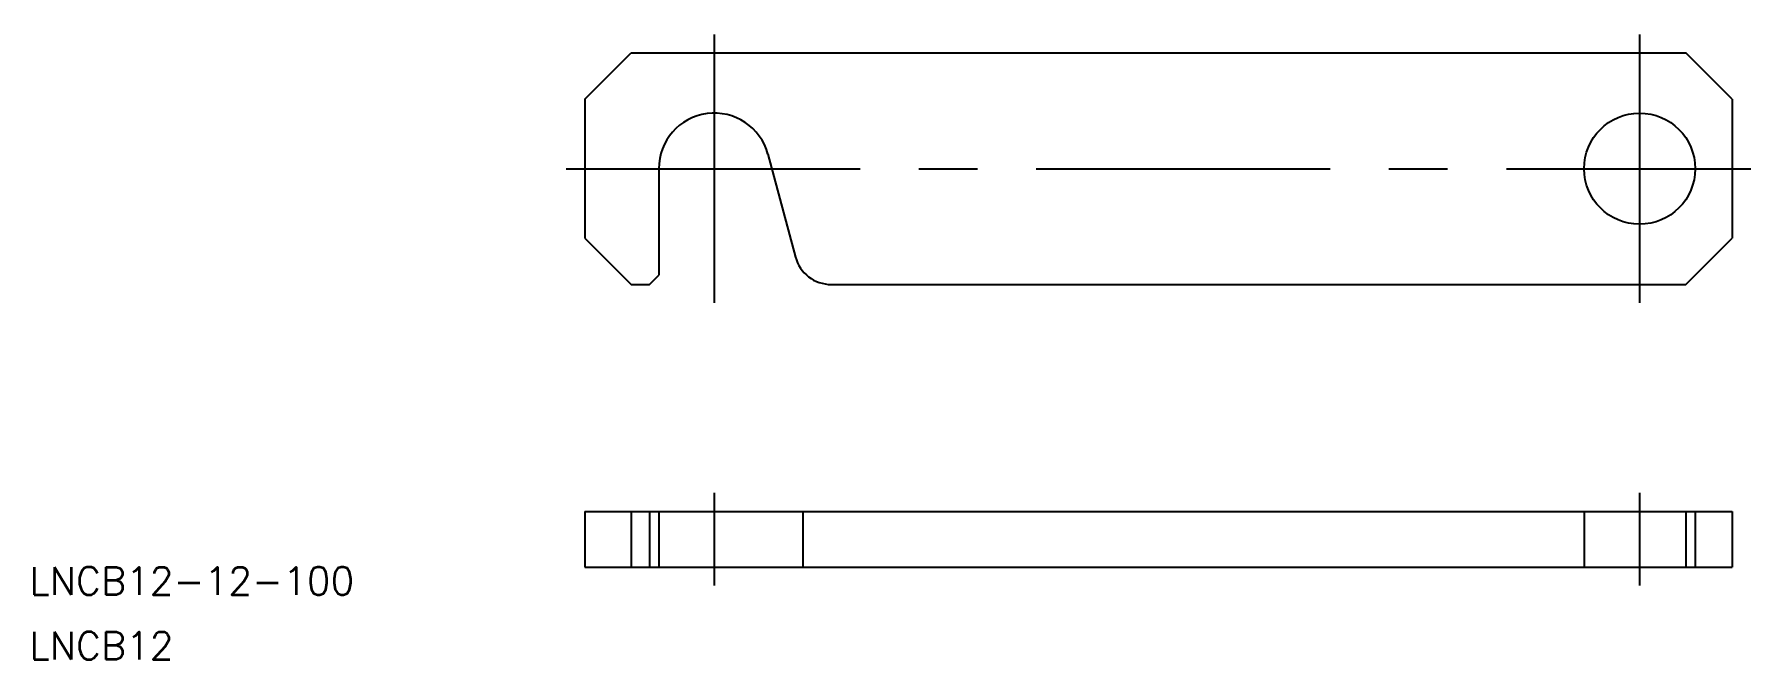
# Model space of a CAD drawing. Extents: x -73 to 112, y -53 to 15.
import ezdxf

# ---------------------------------------------------------------- set-up
doc = ezdxf.new("R2010")
doc.units = 0
doc.linetypes.add('CENTER', pattern=[50.8, 31.75, -6.35, 6.35, -6.35])
doc.linetypes.add('DASHED', pattern=[19.05, 12.7, -6.35])
doc.layers.get('0').update_dxf_attribs({"linetype": 'CONTINUOUS'})
doc.layers.add('CENTER', color=1, linetype='CENTER')
doc.styles.get("Standard").update_dxf_attribs({"font": 'txt.shx', "height": 3, "bigfont": 'bigfont.shx'})

msp = doc.modelspace()

# ---------------------------------------------------------------- linework, layer by layer
at = {"color": 7, "linetype": 'CONTINUOUS'}
for p, q in [((-14, 7.5), (-9, 12.5)), ((-9, 12.5), (105, 12.5)), ((110, 7.5), (105, 12.5)), ((-14, 7.5), (-14, -7.5)), ((110, 7.5), (110, -7.5)), ((-6, 0), (-6, -11.5)), ((5.8, 1.55), (8.77, -9.54)), ((-14, -7.5), (-9, -12.5)), ((105, -12.5), (110, -7.5)), ((-9, -12.5), (-7, -12.5)), ((-7, -12.5), (-6, -11.5)), ((12.63, -12.5), (105, -12.5)), ((-14, -37), (110, -37)), ((-14, -37), (-14, -43)), ((-9, -37), (-9, -43)), ((-7, -37), (-7, -43)), ((-6, -37), (-6, -43)), ((9.56, -37), (9.56, -43)), ((105, -37), (105, -43)), ((110, -37), (110, -43)), ((-14, -43), (110, -43))]:
    msp.add_line(p, q, dxfattribs=at)
at = {"color": 3, "linetype": 'DASHED'}
for p, q in [((94, -37), (94, -43)), ((106, -37), (106, -43))]:
    msp.add_line(p, q, dxfattribs=at)
at = {"color": 7, "linetype": 'CONTINUOUS'}
msp.add_circle((100, 0), 6, dxfattribs=at)
for centre, radius, start, end in [((0, 0), 6, 15, 180), ((12.63, -8.5), 4, 195, 270)]:
    msp.add_arc(centre, radius, start, end, dxfattribs=at)
at = {"layer": 'CENTER', "color": 1, "linetype": 'CENTER'}
for p, q in [((0, 14.5), (0, -14.5)), ((100, 14.5), (100, -14.5)), ((-16, 0), (112, 0)), ((0, -35), (0, -45)), ((100, -35), (100, -45))]:
    msp.add_line(p, q, dxfattribs=at)

# ---------------------------------------------------------------- texts
at = {"color": 7, "linetype": 'CONTINUOUS'}
for s, p in [('LNCB12-12-100', (-74, -46)), ('LNCB12', (-74, -53))]:
    msp.add_text(s, height=3, dxfattribs=at).set_placement(p)

doc.saveas('drawing.dxf')
